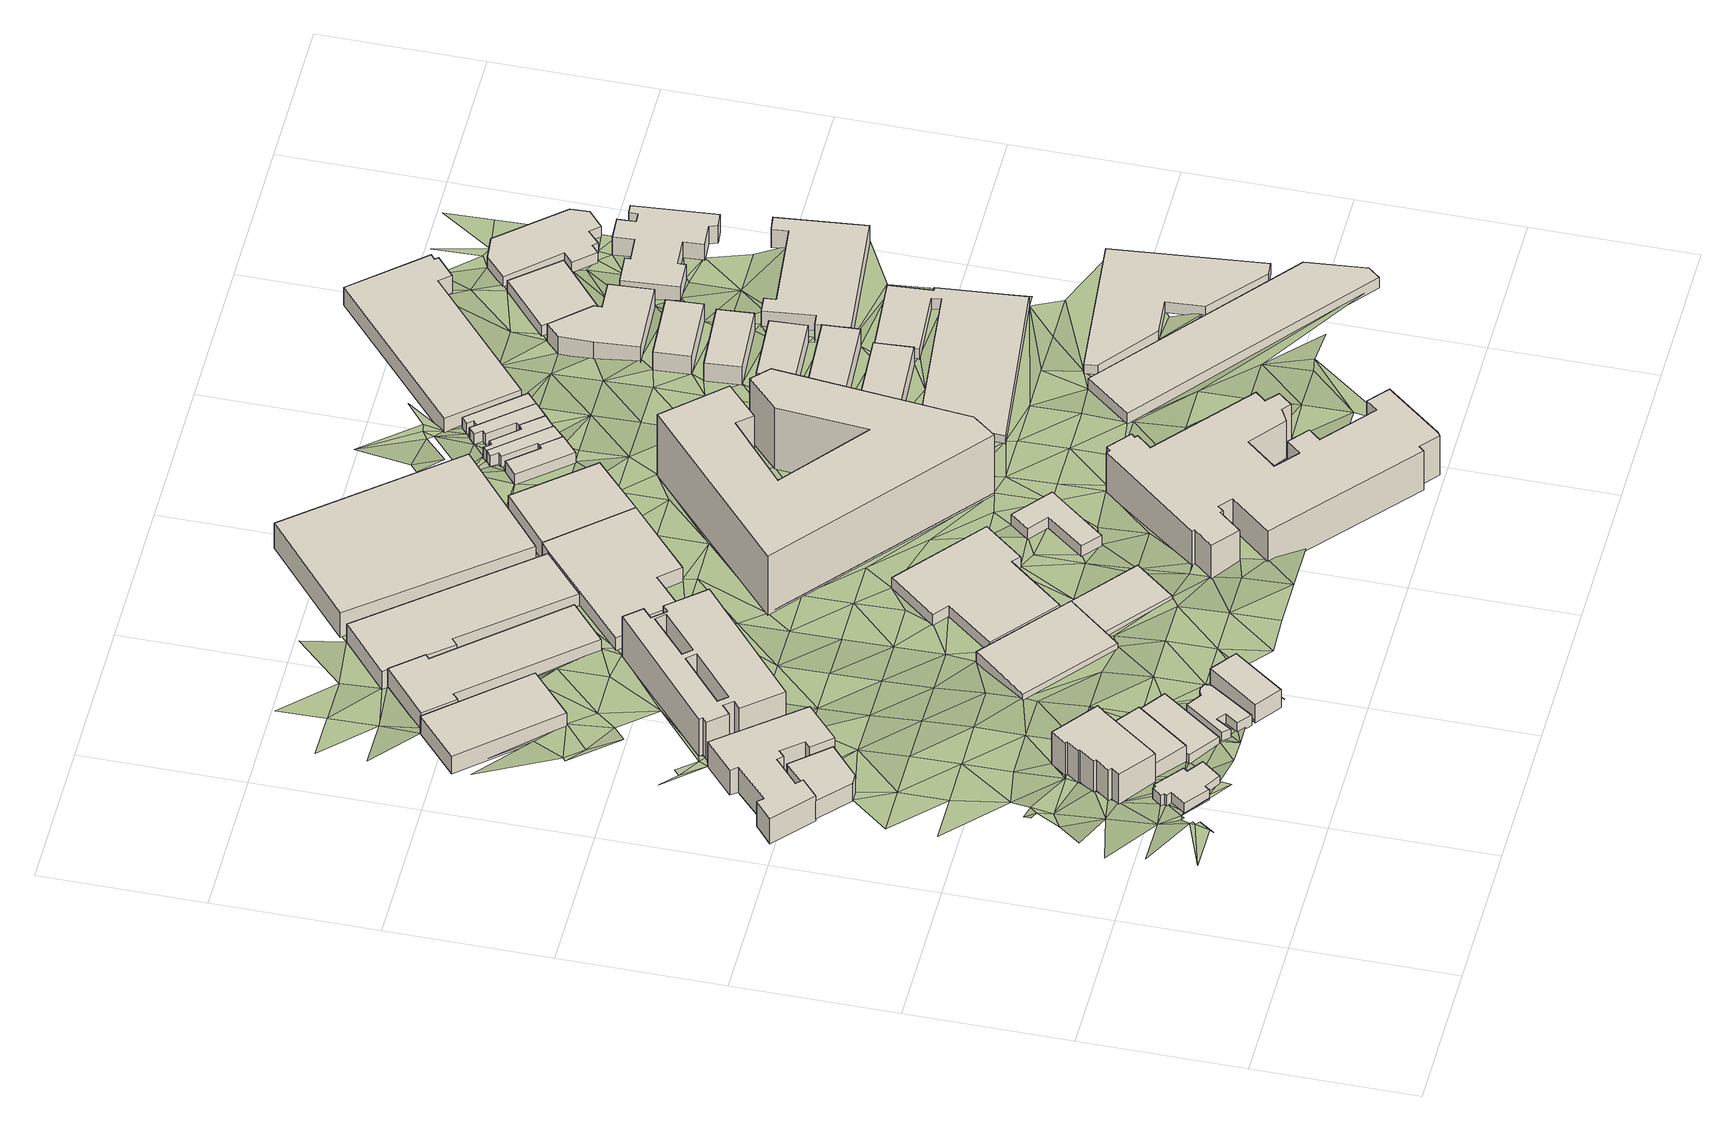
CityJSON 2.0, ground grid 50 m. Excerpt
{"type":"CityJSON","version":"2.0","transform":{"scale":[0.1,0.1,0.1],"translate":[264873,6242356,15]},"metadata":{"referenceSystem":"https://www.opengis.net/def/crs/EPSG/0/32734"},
"CityObjects":{
"building1":{"type":"Building","attributes":{"address":"Hares Avenue Salt River Cape Town","building":"house","building:levels":1,"building_height":4.1,"plus_code":"4FRW3F84+WMF","ground_height":27.9,"roof_height":32},"geometry":[{"type":"Solid","lod":"1","boundaries":[[[[0,1,2,3]],[[1,4,5,2]],[[4,6,7,5]],[[6,8,9,7]],[[8,10,11,9]],[[10,12,13,11]],[[12,14,15,13]],[[14,16,17,15]],[[16,18,19,17]],[[18,20,21,19]],[[20,22,23,21]],[[22,24,25,23]],[[24,26,27,25]],[[26,0,3,27]],[[3,2,5,7,9,11,13,15,17,19,21,23,25,27]],[[26,24,22,20,18,16,14,12,10,8,6,4,1,0]]]]}]},
"building2":{"type":"Building","attributes":{"address":"259 Victoria Road Salt River 7925 Salt River","building":"retail","building:levels":2,"building_height":6.9,"plus_code":"4FRW3F94+8J2","ground_height":24.47,"roof_height":31.37},"geometry":[{"type":"Solid","lod":"1","boundaries":[[[[28,29,30,31]],[[29,32,33,30]],[[32,34,35,33]],[[34,36,37,35]],[[36,38,39,37]],[[38,28,31,39]],[[31,30,33,35,37,39]],[[38,36,34,32,29,28]]]]}]},
"building3":{"type":"Building","attributes":{"building":"commercial","building:levels":4,"building_height":12.5,"plus_code":"4FRW3F94+2M9","ground_height":26.2,"roof_height":38.7},"geometry":[{"type":"Solid","lod":"1","boundaries":[[[[40,41,42,43]],[[41,44,45,42]],[[44,46,47,45]],[[46,48,49,47]],[[48,50,51,49]],[[50,52,53,51]],[[52,54,55,53]],[[54,56,57,55]],[[56,58,59,57]],[[58,60,61,59]],[[60,62,63,61]],[[62,64,65,63]],[[64,66,67,65]],[[66,40,43,67]],[[43,42,45,47,49,51,53,55,57,59,61,63,65,67]],[[66,64,62,60,58,56,54,52,50,48,46,44,41,40]]]]}]},
"building4":{"type":"Building","attributes":{"address":"256 Victoria Road Salt River Cape Town","building":"office","building:levels":3,"building_height":9.7,"plus_code":"4FRW3F94+9J7","ground_height":23.61,"roof_height":33.31},"geometry":[{"type":"Solid","lod":"1","boundaries":[[[[68,69,70,71]],[[69,72,73,70]],[[72,74,75,73]],[[74,76,77,75]],[[76,78,79,77]],[[78,80,81,79]],[[80,82,83,81]],[[82,84,85,83]],[[84,86,87,85]],[[86,88,89,87]],[[88,90,91,89]],[[90,92,93,91]],[[92,94,95,93]],[[94,96,97,95]],[[96,98,99,97]],[[98,68,71,99]],[[71,70,73,75,77,79,81,83,85,87,89,91,93,95,97,99]],[[98,96,94,92,90,88,86,84,82,80,78,76,74,72,69,68]]]]}]},
"building5":{"type":"Building","attributes":{"building":"retail","building:levels":2,"building_height":6.9,"plus_code":"4FRW3F84+XPP","ground_height":26.46,"roof_height":33.36},"geometry":[{"type":"Solid","lod":"1","boundaries":[[[[100,101,102,103]],[[101,104,105,102]],[[104,106,107,105]],[[106,100,103,107]],[[103,102,105,107]],[[106,104,101,100]]]]}]},
"building6":{"type":"Building","attributes":{"address":"Salt River","building":"retail","building:levels":1,"building_height":4.1,"plus_code":"4FRW3F84+XQ4","ground_height":26.46,"roof_height":30.56},"geometry":[{"type":"Solid","lod":"1","boundaries":[[[[106,104,108,109]],[[104,110,111,108]],[[110,112,113,111]],[[112,114,115,113]],[[114,116,117,115]],[[116,106,109,117]],[[109,108,111,113,115,117]],[[116,114,112,110,104,106]]]]}]},
"building7":{"type":"Building","attributes":{"address":"Salt River","building":"house","building:levels":1,"building_height":4.1,"plus_code":"4FRW3F84+WRF","ground_height":26.92,"roof_height":31.02},"geometry":[{"type":"Solid","lod":"1","boundaries":[[[[118,119,120,121]],[[119,122,123,120]],[[122,124,125,123]],[[124,126,127,125]],[[126,128,129,127]],[[128,130,131,129]],[[130,132,133,131]],[[132,134,135,133]],[[134,136,137,135]],[[136,138,139,137]],[[138,140,141,139]],[[140,118,121,141]],[[121,120,123,125,127,129,131,133,135,137,139,141]],[[140,138,136,134,132,130,128,126,124,122,119,118]]]]}]},
"building8":{"type":"Building","attributes":{"address":"Salt River","building":"retail","building:levels":2,"building_height":6.9,"plus_code":"4FRW3F84+WV2","ground_height":26.92,"roof_height":33.82},"geometry":[{"type":"Solid","lod":"1","boundaries":[[[[142,143,144,145]],[[143,146,147,144]],[[146,148,149,147]],[[148,142,145,149]],[[145,144,147,149]],[[148,146,143,142]]]]}]},
"building9":{"type":"Building","attributes":{"address":"55 Salt River Road Salt River 7925 Cape Town","building":"industrial","building:levels":2,"building_height":6.9,"plus_code":"4FRW3F94+JJX","ground_height":19.83,"roof_height":26.73},"geometry":[{"type":"Solid","lod":"1","boundaries":[[[[150,151,152,153]],[[151,154,155,152]],[[154,156,157,155]],[[156,150,153,157]],[[153,152,155,157]],[[156,154,151,150]]]]}]},
"building10":{"type":"Building","attributes":{"address":"Manhattan Centre 60 Hopkins Street Salt River Cape Town","building":"industrial","building:levels":5,"building_height":15.3,"plus_code":"4FRW3F94+CQP","ground_height":21.9,"roof_height":37.2},"geometry":[{"type":"Solid","lod":"1","boundaries":[[[[158,159,160,161]],[[159,162,163,160]],[[162,164,165,163]],[[164,166,167,165]],[[166,168,169,167]],[[168,170,171,169]],[[170,172,173,171]],[[172,174,175,173]],[[174,176,177,175]],[[176,178,179,177]],[[178,180,181,179]],[[180,182,183,181]],[[182,184,185,183]],[[184,158,161,185]],[[186,187,188,189]],[[187,190,191,188]],[[190,192,193,191]],[[192,186,189,193]],[[194,195,196,197]],[[195,198,199,196]],[[198,200,201,199]],[[200,194,197,201]],[[161,160,163,165,167,169,171,173,175,177,179,181,183,185],[189,188,191,193],[197,196,199,201]],[[184,182,180,178,176,174,172,170,168,166,164,162,159,158],[192,190,187,186],[200,198,195,194]]]]}]},
"building11":{"type":"Building","attributes":{"address":"261B Victoria Road Salt River Cape Town","building":"retail","building:levels":1,"building_height":4.1,"plus_code":"4FRW3F94+4V9","ground_height":22.58,"roof_height":26.68},"geometry":[{"type":"Solid","lod":"1","boundaries":[[[[202,203,204,205]],[[203,206,207,204]],[[206,208,209,207]],[[208,210,211,209]],[[210,202,205,211]],[[205,204,207,209,211]],[[210,208,206,203,202]]]]}]},
"building12":{"type":"Building","attributes":{"address":"51 Salt River Road Salt River Cape Town","building":"industrial","building:levels":2,"building_height":6.9,"plus_code":"4FRW3F94+JQM","ground_height":18.81,"roof_height":25.71},"geometry":[{"type":"Solid","lod":"1","boundaries":[[[[212,213,214,215]],[[213,216,217,214]],[[216,218,219,217]],[[218,220,221,219]],[[220,222,223,221]],[[222,224,225,223]],[[224,226,227,225]],[[226,212,215,227]],[[215,214,217,219,221,223,225,227]],[[226,224,222,220,218,216,213,212]]]]}]},
"building13":{"type":"Building","attributes":{"address":"261 Victoria Road Salt River Cape Town","building":"retail","building:levels":1,"building_height":4.1,"plus_code":"4FRW3F94+3X5","ground_height":22.58,"roof_height":26.68},"geometry":[{"type":"Solid","lod":"1","boundaries":[[[[202,210,211,205]],[[210,228,229,211]],[[228,230,231,229]],[[230,202,205,231]],[[205,211,229,231]],[[230,228,210,202]]]]}]},
"building14":{"type":"Building","attributes":{"address":"49 Salt River Road Salt River Cape Town","building":"industrial","building:levels":2,"building_height":6.9,"plus_code":"4FRW3F94+PR4","ground_height":18.37,"roof_height":25.27},"geometry":[{"type":"Solid","lod":"1","boundaries":[[[[232,233,234,235]],[[233,236,237,234]],[[236,238,239,237]],[[238,240,241,239]],[[240,242,243,241]],[[242,244,245,243]],[[244,246,247,245]],[[246,232,235,247]],[[235,234,237,239,241,243,245,247]],[[246,244,242,240,238,236,233,232]]]]}]},
"building15":{"type":"Building","attributes":{"building":"industrial","building:levels":1,"building_height":4.1,"plus_code":"4FRW3F94+5XX","ground_height":22.1,"roof_height":26.2},"geometry":[{"type":"Solid","lod":"1","boundaries":[[[[248,249,250,251]],[[249,252,253,250]],[[252,254,255,253]],[[254,256,257,255]],[[256,258,259,257]],[[258,260,261,259]],[[260,262,263,261]],[[262,248,251,263]],[[251,250,253,255,257,259,261,263]],[[262,260,258,256,254,252,249,248]]]]}]},
"building16":{"type":"Building","attributes":{"address":"48 Hopkins Street Salt River Cape Town","building":"industrial","building:levels":2,"building_height":6.9,"plus_code":"4FRW3F94+HWH","ground_height":19.62,"roof_height":26.52},"geometry":[{"type":"Solid","lod":"1","boundaries":[[[[264,265,266,267]],[[265,268,269,266]],[[268,270,271,269]],[[270,272,273,271]],[[272,274,275,273]],[[274,276,277,275]],[[276,278,279,277]],[[278,280,281,279]],[[280,282,283,281]],[[282,264,267,283]],[[267,266,269,271,273,275,277,279,281,283]],[[282,280,278,276,274,272,270,268,265,264]]]]}]},
"building17":{"type":"Building","attributes":{"building":"yes","building:levels":1,"building_height":4.1,"plus_code":"4FRW3F95+44F","ground_height":21.79,"roof_height":25.89},"geometry":[{"type":"Solid","lod":"1","boundaries":[[[[284,285,286,287]],[[285,288,289,286]],[[288,290,291,289]],[[290,292,293,291]],[[292,294,295,293]],[[294,284,287,295]],[[287,286,289,291,293,295]],[[294,292,290,288,285,284]]]]}]},
"building18":{"type":"Building","attributes":{"address":"Cape Town Society for the Blind 45 Salt River Road Salt River 7925 Cape Town","building":"yes","building:levels":3,"amenity":"social_facility","social_facility":"workshop","building_height":9.7,"plus_code":"4FRW3F94+QWP","ground_height":17.37,"roof_height":27.07},"geometry":[{"type":"Solid","lod":"1","boundaries":[[[[296,297,298,299]],[[297,300,301,298]],[[300,302,303,301]],[[302,296,299,303]],[[299,298,301,303]],[[302,300,297,296]]]]}]},
"building19":{"type":"Building","attributes":{"address":"The Herringbone Salt River Cape Town","building":"apartments","building:levels":8,"building:flats":"398","building_height":23.7,"plus_code":"4FRW3F95+92G","ground_height":20.54,"roof_height":44.24},"geometry":[{"type":"Solid","lod":"1","boundaries":[[[[304,305,306,307]],[[305,308,309,306]],[[308,310,311,309]],[[310,312,313,311]],[[312,314,315,313]],[[314,316,317,315]],[[316,318,319,317]],[[318,320,321,319]],[[320,322,323,321]],[[322,324,325,323]],[[324,326,327,325]],[[326,304,307,327]],[[307,306,309,311,313,315,317,319,321,323,325,327]],[[326,324,322,320,318,316,314,312,310,308,305,304]]]]}]},
"building20":{"type":"Building","attributes":{"address":"Rex Trueform Office Park 263 Victoria Road Salt River 7925 Cape Town","building":"commercial","building:levels":5,"building_height":15.3,"plus_code":"4FRW3F85+W5V","ground_height":21.79,"roof_height":37.09},"geometry":[{"type":"Solid","lod":"1","boundaries":[[[[328,329,330,331]],[[329,332,333,330]],[[332,334,335,333]],[[334,336,337,335]],[[336,338,339,337]],[[338,340,341,339]],[[340,342,343,341]],[[342,344,345,343]],[[344,346,347,345]],[[346,348,349,347]],[[348,350,351,349]],[[350,352,353,351]],[[352,354,355,353]],[[354,356,357,355]],[[356,358,359,357]],[[358,360,361,359]],[[360,362,363,361]],[[362,364,365,363]],[[364,366,367,365]],[[366,368,369,367]],[[368,370,371,369]],[[370,372,373,371]],[[372,374,375,373]],[[374,376,377,375]],[[376,378,379,377]],[[378,380,381,379]],[[380,382,383,381]],[[382,384,385,383]],[[384,386,387,385]],[[386,388,389,387]],[[388,390,391,389]],[[390,392,393,391]],[[392,394,395,393]],[[394,396,397,395]],[[396,328,331,397]],[[331,330,333,335,337,339,341,343,345,347,349,351,353,355,357,359,361,363,365,367,369,371,373,375,377,379,381,383,385,387,389,391,393,395,397]],[[396,394,392,390,388,386,384,382,380,378,376,374,372,370,368,366,364,362,360,358,356,354,352,350,348,346,344,342,340,338,336,334,332,329,328]]]]}]},
"building21":{"type":"Building","attributes":{"address":"46 Hopkins Street Salt River Cape Town","building":"industrial","building:levels":2,"building_height":6.9,"plus_code":"4FRW3F95+J2G","ground_height":19.62,"roof_height":26.52},"geometry":[{"type":"Solid","lod":"1","boundaries":[[[[265,264,267,266]],[[264,398,399,267]],[[398,400,401,399]],[[400,265,266,401]],[[266,267,399,401]],[[400,398,264,265]]]]}]},
"building22":{"type":"Building","attributes":{"address":"44 Hopkins Street Salt River Cape Town","building":"house","building:levels":1,"building_height":4.1,"plus_code":"4FRW3F95+M47","ground_height":19.74,"roof_height":23.84},"geometry":[{"type":"Solid","lod":"1","boundaries":[[[[402,403,404,405]],[[403,406,407,404]],[[406,408,409,407]],[[408,410,411,409]],[[410,412,413,411]],[[412,402,405,413]],[[405,404,407,409,411,413]],[[412,410,408,406,403,402]]]]}]},
"building23":{"type":"Building","attributes":{"address":"42 Hopkins Street Salt River Cape Town","building":"house","building:levels":1,"building_height":4.1,"plus_code":"4FRW3F95+M4W","ground_height":19.35,"roof_height":23.45},"geometry":[{"type":"Solid","lod":"1","boundaries":[[[[414,415,416,417]],[[415,418,419,416]],[[418,420,421,419]],[[420,422,423,421]],[[422,424,425,423]],[[424,426,427,425]],[[426,428,429,427]],[[428,414,417,429]],[[417,416,419,421,423,425,427,429]],[[428,426,424,422,420,418,415,414]]]]}]},
"building24":{"type":"Building","attributes":{"address":"40 Hopkins Street Salt River Cape Town","building":"house","building:levels":1,"building_height":4.1,"plus_code":"4FRW3F95+P45","ground_height":18.9,"roof_height":23},"geometry":[{"type":"Solid","lod":"1","boundaries":[[[[430,431,432,433]],[[431,434,435,432]],[[434,436,437,435]],[[436,438,439,437]],[[438,440,441,439]],[[440,442,443,441]],[[442,444,445,443]],[[444,430,433,445]],[[433,432,435,437,439,441,443,445]],[[444,442,440,438,436,434,431,430]]]]}]},
"building25":{"type":"Building","attributes":{"address":"38 Hopkins Street Salt River Cape Town","building":"house","building:levels":1,"building_height":4.1,"plus_code":"4FRW3F95+P5F","ground_height":18.9,"roof_height":23},"geometry":[{"type":"Solid","lod":"1","boundaries":[[[[434,446,447,435]],[[446,448,449,447]],[[448,450,451,449]],[[450,452,453,451]],[[452,454,455,453]],[[454,456,457,455]],[[456,458,459,457]],[[458,436,437,459]],[[436,434,435,437]],[[435,447,449,451,453,455,457,459,437]],[[436,458,456,454,452,450,448,446,434]]]]}]},
"building26":{"type":"Building","attributes":{"address":"36 Hopkins Street Salt River Cape Town","building":"house","building:levels":1,"building_height":4.1,"plus_code":"4FRW3F95+P5H","ground_height":18.9,"roof_height":23},"geometry":[{"type":"Solid","lod":"1","boundaries":[[[[446,460,461,447]],[[460,462,463,461]],[[462,464,465,463]],[[464,466,467,465]],[[466,448,449,467]],[[448,446,447,449]],[[447,461,463,465,467,449]],[[448,466,464,462,460,446]]]]}]},
"building27":{"type":"Building","attributes":{"building":"retail","building:levels":2,"building_height":6.9,"plus_code":"4FRW3F95+984","ground_height":20.22,"roof_height":27.12},"geometry":[{"type":"Solid","lod":"1","boundaries":[[[[468,469,470,471]],[[469,472,473,470]],[[472,474,475,473]],[[474,468,471,475]],[[471,470,473,475]],[[474,472,469,468]]]]}]},
"building28":{"type":"Building","attributes":{"address":"33 Yew Street Salt River Cape Town","building":"industrial","building:levels":2,"building_height":6.9,"plus_code":"4FRW3F95+C85","ground_height":20.01,"roof_height":26.91},"geometry":[{"type":"Solid","lod":"1","boundaries":[[[[476,477,478,479]],[[477,480,481,478]],[[480,482,483,481]],[[482,476,479,483]],[[479,478,481,483]],[[482,480,477,476]]]]}]},
"building29":{"type":"Building","attributes":{"address":"Salt Orchard 45 Yew Street Salt River Cape Town","building":"retail","building:levels":1,"building_height":4.1,"plus_code":"4FRW3F95+79G","ground_height":19.65,"roof_height":23.75},"geometry":[{"type":"Solid","lod":"1","boundaries":[[[[484,485,486,487]],[[485,488,489,486]],[[488,490,491,489]],[[490,492,493,491]],[[492,494,495,493]],[[494,496,497,495]],[[496,498,499,497]],[[498,500,501,499]],[[500,502,503,501]],[[502,484,487,503]],[[487,486,489,491,493,495,497,499,501,503]],[[502,500,498,496,494,492,490,488,485,484]]]]}]},
"building30":{"type":"Building","attributes":{"building":"industrial","building:levels":1,"building_height":4.1,"plus_code":"4FRW3F95+2FP","ground_height":20.89,"roof_height":24.99},"geometry":[{"type":"Solid","lod":"1","boundaries":[[[[504,505,506,507]],[[505,508,509,506]],[[508,510,511,509]],[[510,512,513,511]],[[512,504,507,513]],[[507,506,509,511,513]],[[512,510,508,505,504]]]]}]},
"building31":{"type":"Building","attributes":{"address":"25 Yew Street Salt River Cape Town","building":"industrial","building:levels":2,"building_height":6.9,"plus_code":"4FRW3F95+F89","ground_height":19.93,"roof_height":26.83},"geometry":[{"type":"Solid","lod":"1","boundaries":[[[[514,515,516,517]],[[515,518,519,516]],[[518,520,521,519]],[[520,514,517,521]],[[517,516,519,521]],[[520,518,515,514]]]]}]},
"building32":{"type":"Building","attributes":{"address":"21 Yew Street Salt River Cape Town","building":"industrial","building:levels":2,"building_height":6.9,"plus_code":"4FRW3F95+G96","ground_height":19.64,"roof_height":26.54},"geometry":[{"type":"Solid","lod":"1","boundaries":[[[[522,523,524,525]],[[523,526,527,524]],[[526,528,529,527]],[[528,522,525,529]],[[525,524,527,529]],[[528,526,523,522]]]]}]},
"building33":{"type":"Building","attributes":{"address":"9 Yew Street Salt River Cape Town","building":"industrial","building:levels":2,"building_height":6.9,"plus_code":"4FRW3F95+H9C","ground_height":19.64,"roof_height":26.54},"geometry":[{"type":"Solid","lod":"1","boundaries":[[[[530,531,532,533]],[[531,534,535,532]],[[534,536,537,535]],[[536,530,533,537]],[[533,532,535,537]],[[536,534,531,530]]]]}]},
"building34":{"type":"Building","attributes":{"address":"Salt Orchard","building":"retail","building:levels":1,"building_height":4.1,"plus_code":"4FRW3F95+3HF","ground_height":19.54,"roof_height":23.64},"geometry":[{"type":"Solid","lod":"1","boundaries":[[[[538,539,540,541]],[[539,542,543,540]],[[542,544,545,543]],[[544,546,547,545]],[[546,548,549,547]],[[548,550,551,549]],[[550,552,553,551]],[[552,538,541,553]],[[541,540,543,545,547,549,551,553]],[[552,550,548,546,544,542,539,538]]]]}]},
"building35":{"type":"Building","attributes":{"address":"Central Park 30 Hopkins Street Salt River Cape Town","building":"industrial","building:levels":2,"building_height":6.9,"plus_code":"4FRW3F95+Q7V","ground_height":15.86,"roof_height":22.76},"geometry":[{"type":"Solid","lod":"1","boundaries":[[[[554,555,556,557]],[[555,558,559,556]],[[558,560,561,559]],[[560,562,563,561]],[[562,564,565,563]],[[564,566,567,565]],[[566,568,569,567]],[[568,554,557,569]],[[557,556,559,561,563,565,567,569]],[[568,566,564,562,560,558,555,554]]]]}]},
"building36":{"type":"Building","attributes":{"address":"7 Yew Street Salt River Cape Town","building":"commercial","building:levels":2,"building_height":6.9,"plus_code":"4FRW3F95+M93","ground_height":17.57,"roof_height":24.47},"geometry":[{"type":"Solid","lod":"1","boundaries":[[[[570,571,572,573]],[[571,574,575,572]],[[574,576,577,575]],[[576,578,579,577]],[[578,580,581,579]],[[580,582,583,581]],[[582,584,585,583]],[[584,570,573,585]],[[573,572,575,577,579,581,583,585]],[[584,582,580,578,576,574,571,570]]]]}]},
"building37":{"type":"Building","attributes":{"address":"5 Hopkins Street Salt River Cape Town","building":"industrial","building:levels":1,"building_height":4.1,"plus_code":"4FRW3F95+PC6","ground_height":17.03,"roof_height":21.13},"geometry":[{"type":"Solid","lod":"1","boundaries":[[[[586,587,588,589]],[[587,590,591,588]],[[590,592,593,591]],[[592,586,589,593]],[[589,588,591,593]],[[592,590,587,586]]]]}]},
"building38":{"type":"Building","attributes":{"address":"Zip Zap Academy 6 Shannon Street Salt River Cape Town","building":"office","building:levels":2,"building_height":6.9,"plus_code":"4FRW3F95+FF9","ground_height":18.12,"roof_height":25.02},"geometry":[{"type":"Solid","lod":"1","boundaries":[[[[594,595,596,597]],[[595,598,599,596]],[[598,600,601,599]],[[600,602,603,601]],[[602,604,605,603]],[[604,606,607,605]],[[606,608,609,607]],[[608,610,611,609]],[[610,612,613,611]],[[612,594,597,613]],[[597,596,599,601,603,605,607,609,611,613]],[[612,610,608,606,604,602,600,598,595,594]]]]}]},
"building39":{"type":"Building","attributes":{"address":"4 Shannon Street Salt River Cape Town","building":"yes","building:levels":2,"building_height":6.9,"plus_code":"4FRW3F95+JG6","ground_height":17.03,"roof_height":23.93},"geometry":[{"type":"Solid","lod":"1","boundaries":[[[[614,615,616,617]],[[615,618,619,616]],[[618,620,621,619]],[[620,622,623,621]],[[622,624,625,623]],[[624,626,627,625]],[[626,628,629,627]],[[628,630,631,629]],[[630,632,633,631]],[[632,634,635,633]],[[634,636,637,635]],[[636,638,639,637]],[[638,640,641,639]],[[640,642,643,641]],[[642,644,645,643]],[[644,646,647,645]],[[646,648,649,647]],[[648,614,617,649]],[[617,616,619,621,623,625,627,629,631,633,635,637,639,641,643,645,647,649]],[[648,646,644,642,640,638,636,634,632,630,628,626,624,622,620,618,615,614]]]]}]},
"building40":{"type":"Building","attributes":{"address":"3 Hopkins Street Salt River Cape Town","building":"industrial","building:levels":1,"building_height":4.1,"plus_code":"4FRW3F95+PFX","ground_height":16.06,"roof_height":20.16},"geometry":[{"type":"Solid","lod":"1","boundaries":[[[[650,651,652,653]],[[651,654,655,652]],[[654,656,657,655]],[[656,658,659,657]],[[658,660,661,659]],[[660,662,663,661]],[[662,664,665,663]],[[664,666,667,665]],[[666,668,669,667]],[[668,670,671,669]],[[670,672,673,671]],[[672,650,653,673]],[[653,652,655,657,659,661,663,665,667,669,671,673]],[[672,670,668,666,664,662,660,658,656,654,651,650]]]]}]},
"terrain1":{"type":"TINRelief","geometry":[{"type":"CompositeSurface","lod":"1","boundaries":[[[674,675,676]],[[674,677,675]],[[678,677,679]],[[676,680,681]],[[682,683,679]],[[681,674,676]],[[674,684,677]],[[685,679,677]],[[686,682,687]],[[688,679,685]],[[688,685,689]],[[690,679,688]],[[691,682,679]],[[688,692,690]],[[687,682,693]],[[694,679,690]],[[692,688,695]],[[694,691,679]],[[693,696,687]],[[692,697,690]],[[698,696,699]],[[694,690,700]],[[688,701,695]],[[702,682,691]],[[693,703,696]],[[682,704,693]],[[703,699,696]],[[705,691,694]],[[702,704,682]],[[706,691,705]],[[707,708,709]],[[695,710,711]],[[691,712,702]],[[706,705,713]],[[695,701,710]],[[714,691,706]],[[715,703,693]],[[708,716,717]],[[718,704,702]],[[719,693,704]],[[717,716,720]],[[715,707,703]],[[721,714,706]],[[693,719,715]],[[722,714,721]],[[721,723,22]],[[704,724,719]],[[725,22,710]],[[716,726,720]],[[707,727,708]],[[722,721,728]],[[707,715,729]],[[22,730,721]],[[731,732,733]],[[715,719,734]],[[727,716,708]],[[721,730,728]],[[735,715,734]],[[729,727,707]],[[733,736,731]],[[737,715,735]],[[725,738,22]],[[715,737,729]],[[738,730,22]],[[716,739,726]],[[733,740,736]],[[725,741,738]],[[742,740,733]],[[743,716,727]],[[744,740,742]],[[742,733,36]],[[742,745,744]],[[739,716,743]],[[726,739,36]],[[746,738,741]],[[36,747,742]],[[729,737,748]],[[745,742,747]],[[749,746,741]],[[727,729,748]],[[88,750,751]],[[749,741,752]],[[747,36,753]],[[754,737,44]],[[752,741,755]],[[748,737,754]],[[756,738,746]],[[757,758,750]],[[757,750,88]],[[739,753,36]],[[749,752,759]],[[743,727,760]],[[752,755,761]],[[762,757,88]],[[752,763,759]],[[727,748,760]],[[44,764,116]],[[765,762,88]],[[766,757,762]],[[767,756,746]],[[764,106,116]],[[762,768,766]],[[753,739,769]],[[743,770,739]],[[756,114,738]],[[44,771,754]],[[769,765,88]],[[743,760,770]],[[132,761,772]],[[116,771,44]],[[748,754,773]],[[774,775,776]],[[777,778,765]],[[779,775,780]],[[777,765,769]],[[767,114,756]],[[774,776,781]],[[777,782,778]],[[116,114,783]],[[784,757,766]],[[771,116,783]],[[785,769,739]],[[785,739,770]],[[760,748,786]],[[773,754,771]],[[767,787,138]],[[767,138,114]],[[769,788,777]],[[789,775,774]],[[772,143,132]],[[780,789,790]],[[781,791,774]],[[114,138,136]],[[775,789,780]],[[786,748,773]],[[770,760,792]],[[783,114,793]],[[769,794,788]],[[136,795,114]],[[771,783,793]],[[774,791,789]],[[794,769,785]],[[136,134,795]],[[132,143,134]],[[760,786,792]],[[796,797,798]],[[795,134,143]],[[770,799,785]],[[795,793,114]],[[773,771,800]],[[788,794,801]],[[802,803,156]],[[792,799,770]],[[791,804,789]],[[142,805,806]],[[143,142,795]],[[791,784,804]],[[786,773,800]],[[793,800,771]],[[785,807,794]],[[802,156,808]],[[796,798,809]],[[810,802,811]],[[785,799,807]],[[156,812,808]],[[813,784,766]],[[795,142,814]],[[786,815,792]],[[804,816,789]],[[793,795,817]],[[818,812,156]],[[142,806,814]],[[819,804,784]],[[801,794,820]],[[800,821,786]],[[792,815,799]],[[807,822,794]],[[821,800,793]],[[156,816,818]],[[823,814,806]],[[817,795,814]],[[812,818,824]],[[212,802,808]],[[820,794,822]],[[788,801,158]],[[807,799,825]],[[802,826,811]],[[793,817,821]],[[827,816,804]],[[827,804,819]],[[825,799,815]],[[824,818,827]],[[813,819,784]],[[828,829,830]],[[802,212,826]],[[831,811,832]],[[833,822,807]],[[827,818,816]],[[834,814,823]],[[825,833,807]],[[832,811,826]],[[835,821,817]],[[825,815,836]],[[158,801,820]],[[837,821,835]],[[838,824,827]],[[839,834,823]],[[820,822,840]],[[817,814,841]],[[830,842,828]],[[833,840,822]],[[838,827,819]],[[841,835,817]],[[841,814,834]],[[836,815,202]],[[819,813,838]],[[825,836,843]],[[825,844,833]],[[837,835,845]],[[840,846,820]],[[847,848,849]],[[850,851,852]],[[851,850,853]],[[813,853,854]],[[813,854,838]],[[849,855,847]],[[244,832,826]],[[847,855,848]],[[856,834,839]],[[841,845,835]],[[825,843,844]],[[857,820,846]],[[858,836,202]],[[859,854,853]],[[158,820,857]],[[850,859,853]],[[860,833,844]],[[840,833,861]],[[862,855,849]],[[862,838,854]],[[855,863,864]],[[865,841,834]],[[859,850,866]],[[846,840,861]],[[861,833,860]],[[856,867,834]],[[158,866,850]],[[244,868,832]],[[202,869,858]],[[870,859,866]],[[871,857,846]],[[865,845,841]],[[867,865,834]],[[862,863,855]],[[857,872,158]],[[866,158,872]],[[844,248,860]],[[846,873,871]],[[864,863,874]],[[874,862,854]],[[861,873,846]],[[875,869,202]],[[865,876,845]],[[869,877,858]],[[867,856,878]],[[845,876,875]],[[861,860,248]],[[863,862,874]],[[879,857,871]],[[879,872,857]],[[880,866,872]],[[865,867,881]],[[856,882,878]],[[881,867,878]],[[876,865,883]],[[884,244,885]],[[875,886,869]],[[887,875,876]],[[888,887,876]],[[876,883,888]],[[877,869,889]],[[890,873,861]],[[861,248,890]],[[889,869,886]],[[872,891,880]],[[886,875,887]],[[872,879,891]],[[878,892,881]],[[268,885,244]],[[893,887,888]],[[881,894,895]],[[887,896,886]],[[871,897,879]],[[898,889,886]],[[899,884,885]],[[881,892,894]],[[886,900,898]],[[248,901,890]],[[902,871,873]],[[886,896,900]],[[887,893,896]],[[898,903,889]],[[894,892,904]],[[897,891,879]],[[901,248,262]],[[900,905,898]],[[903,262,889]],[[873,890,902]],[[899,885,268]],[[903,898,905]],[[893,906,896]],[[907,893,888]],[[908,891,897]],[[265,899,268]],[[903,284,262]],[[902,890,901]],[[909,897,871]],[[906,910,896]],[[891,908,911]],[[912,901,262]],[[284,912,262]],[[893,907,906]],[[899,265,913]],[[912,284,910]],[[902,901,912]],[[907,910,906]],[[908,897,914]],[[915,916,917]],[[918,919,920]],[[912,910,902]],[[913,265,921]],[[914,911,908]],[[922,915,917]],[[920,923,918]],[[917,916,924]],[[925,919,918]],[[926,910,907]],[[927,928,907]],[[928,926,907]],[[929,902,910]],[[914,897,909]],[[913,930,899]],[[926,929,910]],[[917,924,931]],[[922,917,931]],[[932,911,914]],[[920,919,933]],[[924,934,931]],[[935,936,360]],[[937,938,934]],[[362,360,364]],[[902,929,939]],[[940,920,933]],[[920,940,923]],[[941,911,932]],[[364,942,928]],[[913,921,943]],[[944,926,928]],[[360,942,364]],[[945,919,925]],[[360,936,942]],[[926,944,929]],[[946,931,934]],[[936,935,947]],[[909,932,914]],[[934,938,948]],[[943,921,949]],[[933,919,945]],[[944,928,942]],[[921,941,949]],[[934,948,946]],[[946,950,931]],[[929,951,939]],[[930,913,943]],[[940,933,945]],[[947,935,952]],[[951,953,939]],[[930,954,955]],[[950,946,948]],[[929,944,956]],[[932,909,957]],[[941,932,957]],[[936,958,942]],[[959,948,938]],[[951,929,956]],[[936,947,960]],[[961,943,949]],[[941,961,949]],[[312,939,953]],[[962,954,930]],[[962,963,954]],[[943,964,930]],[[945,314,940]],[[944,942,965]],[[966,967,952]],[[936,960,958]],[[957,961,941]],[[953,951,968]],[[962,930,963]],[[948,969,967]],[[420,930,964]],[[964,970,420]],[[940,314,326]],[[965,942,958]],[[948,959,969]],[[970,964,406]],[[930,420,418]],[[971,963,930]],[[970,972,420]],[[973,956,944]],[[909,974,957]],[[953,968,975]],[[947,952,976]],[[961,957,977]],[[971,930,418]],[[967,976,952]],[[326,974,909]],[[403,970,406]],[[976,960,947]],[[944,965,973]],[[953,975,978]],[[979,980,981]],[[403,982,970]],[[953,978,312]],[[956,983,951]],[[984,961,977]],[[969,976,967]],[[971,452,963]],[[985,326,314]],[[971,442,440]],[[974,326,985]],[[986,958,960]],[[314,312,985]],[[956,973,983]],[[981,987,979]],[[971,440,452]],[[977,957,988]],[[986,965,958]],[[989,990,959]],[[452,991,963]],[[957,974,992]],[[960,976,986]],[[968,993,975]],[[452,440,456]],[[959,994,969]],[[979,987,995]],[[977,988,984]],[[978,975,993]],[[456,440,996]],[[452,456,454]],[[440,997,996]],[[965,504,973]],[[957,992,988]],[[985,312,998]],[[978,993,999]],[[988,1000,984]],[[312,978,1001]],[[997,1002,996]],[[450,991,452]],[[968,1003,993]],[[974,985,1004]],[[969,1005,976]],[[973,504,983]],[[448,466,450]],[[464,991,450]],[[978,999,1006]],[[450,466,464]],[[987,1007,995]],[[978,1006,1001]],[[998,312,1001]],[[987,991,1007]],[[988,1008,1000]],[[464,1009,991]],[[959,990,994]],[[462,1009,464]],[[1010,995,1007]],[[991,1009,1007]],[[986,976,1005]],[[998,1004,985]],[[1005,969,994]],[[1011,1001,1006]],[[1012,992,974]],[[1009,1010,1007]],[[1008,988,1013]],[[1014,1001,1011]],[[1001,1014,998]],[[1015,983,504]],[[1016,1008,1013]],[[1009,462,1017]],[[974,1004,1012]],[[993,1003,1018]],[[1019,1010,1009]],[[999,469,1006]],[[992,1020,988]],[[983,1021,951]],[[504,1022,1023]],[[998,1014,520]],[[1016,1013,1024]],[[1024,1017,462]],[[994,990,1005]],[[1023,1015,504]],[[1025,1004,998]],[[965,986,1026]],[[1025,998,520]],[[1023,1022,1027]],[[1022,504,1028]],[[992,1012,1020]],[[1029,1013,988]],[[1028,1027,1022]],[[1004,1025,1030]],[[1005,990,1031]],[[968,1032,1003]],[[1024,1013,1029]],[[482,1014,1011]],[[1012,1004,1033]],[[988,1020,1029]],[[1033,1004,1030]],[[1003,1034,1018]],[[1024,1029,1017]],[[1035,1006,469]],[[1026,986,1005]],[[1015,1021,983]],[[1036,1015,1023]],[[1028,1037,1027]],[[1020,1012,1038]],[[1033,1038,1012]],[[520,518,1025]],[[1018,1039,469]],[[1017,1029,1040]],[[1034,1039,1018]],[[1041,1020,1038]],[[1014,482,1042]],[[1003,1032,1034]],[[1029,1020,1043]],[[1028,504,1044]],[[1035,469,1039]],[[1041,1043,1020]],[[528,1033,1030]],[[1045,1037,1028]],[[1036,1021,1015]],[[1036,1023,1046]],[[1025,518,526]],[[1047,1040,1029]],[[1043,1047,1029]],[[1048,482,1035]],[[1049,1048,1035]],[[1037,1045,1050]],[[1042,482,1051]],[[1041,1038,534]],[[482,1048,1051]],[[1051,1048,1049]],[[1037,1050,1052]],[[1042,1051,1053]],[[1053,518,1042]],[[1047,1054,1040]],[[531,1033,528]],[[494,1035,1039]],[[1055,1017,1040]],[[1056,1053,1051]],[[1057,1034,1032]],[[1049,1035,494]],[[1053,1058,518]],[[526,518,1058]],[[1054,1059,1040]],[[1053,1056,1058]],[[1036,1046,1021]],[[1046,1023,552]],[[526,1058,1060]],[[526,1060,528]],[[531,528,1060]],[[534,1061,1041]],[[1054,1062,1059]],[[1063,1060,1058]],[[584,1062,1054]],[[534,531,1064]],[[1059,1055,1040]],[[1065,1049,494]],[[1021,1066,1067]],[[1068,1062,584]],[[1060,1069,531]],[[1070,1064,531]],[[584,1071,1068]],[[534,1064,1061]],[[1060,1063,1069]],[[1072,1067,494]],[[1063,1073,1069]],[[1059,1062,1074]],[[1066,1065,1067]],[[1068,1071,1075]],[[1064,1070,1061]],[[531,1069,1070]],[[1067,1065,494]],[[1065,1076,1049]],[[1070,1077,1061]],[[1075,1061,1077]],[[1055,1059,1078]],[[1078,1059,1074]],[[1069,1079,1070]],[[1075,1080,1068]],[[1081,1069,1073]],[[1070,1079,1082]],[[1075,1077,1083]],[[1084,1079,1069]],[[1085,1055,1078]],[[1080,592,1068]],[[1086,1078,1074]],[[1087,1083,1077]],[[1082,1079,1084]],[[1080,1075,1083]],[[1086,1074,592]],[[1088,1082,1089]],[[1069,1090,1084]],[[1085,1078,1091]],[[1069,1081,1090]],[[1078,1086,672]],[[1084,1089,1082]],[[1087,1092,1093]],[[592,1094,1086]],[[1078,672,1091]],[[1087,1095,1083]],[[1080,1083,1095]],[[592,1080,1094]],[[1095,1087,642]],[[642,1087,1093]],[[1096,1091,672]],[[1097,1095,642]],[[1095,1097,1098]],[[1096,672,670]],[[1097,642,640]],[[670,1099,1096]],[[1097,1100,1101]],[[1097,640,1100]],[[670,1102,1103]],[[1103,1104,670]],[[1105,670,1104]]]}]}
},
"vertices":[
[399,481,129],[393,474,129],[393,474,170],[399,481,170],[384,480,129],[384,480,170],[361,451,129],[361,451,170],[369,444,129],[369,444,170],[363,435,129],[363,435,170],[379,425,129],[379,425,170],[343,379,129],[343,379,170],[414,324,129],[414,324,170],[424,338,129],[424,338,170],[474,307,129],[474,307,170],[521,367,129],[521,367,170],[473,401,129],[473,401,170],[483,414,129],[483,414,170],
[184,1442,95],[127,1392,95],[127,1392,164],[184,1442,164],[220,1307,95],[220,1307,164],[253,1307,95],[253,1307,164],[353,1394,95],[353,1394,164],[256,1505,95],[256,1505,164],
[461,497,112],[584,661,112],[584,661,237],[461,497,237],[608,690,112],[608,690,237],[475,792,112],[475,792,237],[438,745,112],[438,745,237],[445,740,112],[445,740,237],[417,703,112],[417,703,237],[422,699,112],[422,699,237],[384,650,112],[384,650,237],[392,645,112],[392,645,237],[359,602,112],[359,602,237],[368,595,112],[368,595,237],[348,570,112],[348,570,237],[452,489,112],[452,489,237],
[127,1392,86],[184,1442,86],[184,1442,183],[127,1392,183],[165,1460,86],[165,1460,183],[247,1532,86],[247,1532,183],[263,1516,86],[263,1516,183],[282,1533,86],[282,1533,183],[335,1471,86],[335,1471,183],[315,1455,86],[315,1455,183],[370,1393,86],[370,1393,183],[478,1490,86],[478,1490,183],[274,1738,86],[274,1738,183],[175,1652,86],[175,1652,183],[191,1630,86],[191,1630,183],[86,1531,86],[86,1531,183],[70,1549,86],[70,1549,183],[8,1497,86],[8,1497,183],
[584,661,115],[461,497,115],[461,497,184],[584,661,184],[559,424,115],[559,424,184],[682,588,115],[682,588,184],
[559,424,156],[682,588,156],[552,413,115],[552,413,156],[642,348,115],[642,348,156],[780,536,115],[780,536,156],[690,601,115],[690,601,156],
[747,465,119],[657,344,119],[657,344,160],[747,465,160],[677,323,119],[677,323,160],[707,370,119],[707,370,160],[733,350,119],[733,350,160],[705,310,119],[705,310,160],[745,278,119],[745,278,160],[838,415,119],[838,415,160],[837,434,119],[837,434,160],[820,443,119],[820,443,160],[801,441,119],[801,441,160],[793,434,119],[793,434,160],
[951,370,119],[874,427,119],[874,427,188],[951,370,188],[759,270,119],[759,270,188],[836,214,119],[836,214,188],
[122,2440,48],[365,2165,48],[365,2165,117],[122,2440,117],[505,2288,48],[505,2288,117],[262,2563,48],[262,2563,117],
[839,1863,69],[744,1974,69],[744,1974,222],[839,1863,222],[724,1957,69],[724,1957,222],[689,1998,69],[689,1998,222],[720,2025,69],[720,2025,222],[675,2077,69],[675,2077,222],[317,1774,69],[317,1774,222],[326,1764,69],[326,1764,222],[310,1750,69],[310,1750,222],[357,1695,69],[357,1695,222],[387,1720,69],[387,1720,222],[410,1693,69],[410,1693,222],[386,1672,69],[386,1672,222],[481,1560,69],[481,1560,222],[550,1866,69],[574,1838,69],[574,1838,222],[550,1866,222],[425,1712,69],[425,1712,222],[401,1740,69],[401,1740,222],[686,1985,69],[711,1957,69],[711,1957,222],[686,1985,222],[589,1852,69],[589,1852,222],[565,1879,69],[565,1879,222],
[1127,886,76],[866,1100,76],[866,1100,117],[1127,886,117],[727,933,76],[727,933,117],[987,719,76],[987,719,117],[1025,764,76],[1025,764,117],
[439,2698,38],[285,2566,38],[285,2566,107],[439,2698,107],[361,2479,38],[361,2479,107],[380,2495,38],[380,2495,107],[688,2140,38],[688,2140,107],[809,2245,38],[809,2245,107],[504,2595,38],[504,2595,107],[518,2607,38],[518,2607,107],
[1210,614,76],[1210,614,117],[1310,736,76],[1310,736,117],
[439,2698,34],[518,2607,34],[518,2607,103],[439,2698,103],[579,2531,34],[579,2531,103],[601,2549,34],[601,2549,103],[858,2242,34],[858,2242,103],[999,2365,34],[999,2365,103],[593,2852,34],[593,2852,103],[426,2713,34],[426,2713,103],
[1110,1400,71],[989,1253,71],[989,1253,112],[1110,1400,112],[1034,1217,71],[1034,1217,112],[915,1072,71],[915,1072,112],[1109,915,71],[1109,915,112],[1249,1086,71],[1249,1086,112],[1274,1065,71],[1274,1065,112],[1373,1186,71],[1373,1186,112],
[1224,2163,46],[1026,2388,46],[1026,2388,115],[1224,2163,115],[999,2365,46],[999,2365,115],[858,2242,46],[858,2242,115],[696,2100,46],[696,2100,115],[765,2023,46],[765,2023,115],[790,2045,46],[790,2045,115],[866,1959,46],[866,1959,115],[960,2042,46],[960,2042,115],[1015,1980,46],[1015,1980,115],
[1439,1131,68],[1392,1072,68],[1392,1072,109],[1439,1131,109],[1450,1026,68],[1450,1026,109],[1357,910,68],[1357,910,109],[1413,864,68],[1413,864,109],[1554,1038,68],[1554,1038,109],
[615,2876,24],[1001,2401,24],[1001,2401,121],[615,2876,121],[1324,2668,24],[1324,2668,121],[928,3138,24],[928,3138,121],
[1425,2148,55],[934,1717,55],[934,1717,292],[1425,2148,292],[1557,1206,55],[1557,1206,292],[1615,1279,55],[1615,1279,292],[1678,1878,55],[1678,1878,292],[1626,1927,55],[1626,1927,292],[1524,1832,55],[1524,1832,292],[1499,1552,55],[1499,1552,292],[1241,1758,55],[1241,1758,292],[1440,1927,55],[1440,1927,292],[1481,1881,55],[1481,1881,292],[1584,1975,55],[1584,1975,292],
[2058,182,68],[1998,234,68],[1998,234,221],[2058,182,221],[1968,199,68],[1968,199,221],[1815,328,68],[1815,328,221],[1847,365,68],[1847,365,221],[1787,415,68],[1787,415,221],[1749,370,68],[1749,370,221],[1681,428,68],[1681,428,221],[1760,521,68],[1760,521,221],[1868,436,68],[1868,436,221],[1910,459,68],[1910,459,221],[1936,438,68],[1936,438,221],[1972,480,68],[1972,480,221],[1934,513,68],[1934,513,221],[1962,545,68],[1962,545,221],[1677,784,68],[1677,784,221],[1716,829,68],[1716,829,221],[1709,836,68],[1709,836,221],[1719,848,68],[1719,848,221],[1652,904,68],[1652,904,221],[1641,891,68],[1641,891,221],[1630,901,68],[1630,901,221],[1371,595,68],[1371,595,221],[1379,587,68],[1379,587,221],[1329,528,68],[1329,528,221],[1406,464,68],[1406,464,221],[1465,534,68],[1465,534,221],[1473,527,68],[1473,527,221],[1487,544,68],[1487,544,221],[1526,512,68],[1526,512,221],[1419,387,68],[1419,387,221],[1836,33,68],[1836,33,221],[1850,49,68],[1850,49,221],[1905,2,68],[1905,2,221],[1917,10,68],[1917,10,221],
[1378,2303,46],[1378,2303,115],[1190,2524,46],[1190,2524,115],
[1486,2433,47],[1438,2490,47],[1438,2490,88],[1486,2433,88],[1426,2482,47],[1426,2482,88],[1352,2570,47],[1352,2570,88],[1306,2531,47],[1306,2531,88],[1430,2384,47],[1430,2384,88],
[1486,2433,44],[1525,2469,44],[1525,2469,85],[1486,2433,85],[1386,2631,44],[1386,2631,85],[1365,2615,44],[1365,2615,85],[1382,2595,44],[1382,2595,85],[1371,2585,44],[1371,2585,85],[1446,2497,44],[1446,2497,85],[1438,2490,44],[1438,2490,85],
[1386,2631,39],[1525,2469,39],[1525,2469,80],[1386,2631,80],[1565,2502,39],[1565,2502,80],[1512,2566,39],[1512,2566,80],[1498,2555,39],[1498,2555,80],[1430,2634,39],[1430,2634,80],[1418,2624,39],[1418,2624,80],[1401,2644,39],[1401,2644,80],
[1608,2539,39],[1608,2539,80],[1485,2682,39],[1485,2682,80],[1471,2700,39],[1471,2700,80],[1448,2681,39],[1448,2681,80],[1465,2660,39],[1465,2660,80],[1454,2651,39],[1454,2651,80],[1517,2575,39],[1517,2575,80],
[1643,2570,39],[1643,2570,80],[1506,2729,39],[1506,2729,80],[1484,2710,39],[1484,2710,80],[1498,2693,39],[1498,2693,80],
[2026,1545,52],[2019,1662,52],[2019,1662,121],[2026,1545,121],[1796,1649,52],[1796,1649,121],[1803,1532,52],[1803,1532,121],
[1809,1805,50],[1815,1694,50],[1815,1694,119],[1809,1805,119],[2066,1709,50],[2066,1709,119],[2059,1819,50],[2059,1819,119],
[1785,1473,46],[1767,1222,46],[1767,1222,87],[1785,1473,87],[2333,1284,46],[2333,1284,87],[2309,1552,46],[2309,1552,87],[2298,1551,46],[2298,1551,87],[2289,1684,46],[2289,1684,87],[2046,1665,46],[2046,1665,87],[2058,1536,46],[2058,1536,87],[2264,1551,46],[2264,1551,87],[2268,1522,46],[2268,1522,87],
[2034,1046,59],[1920,907,59],[1920,907,100],[2034,1046,100],[2616,340,59],[2616,340,100],[2647,377,59],[2647,377,100],[2629,562,59],[2629,562,100],
[1835,1844,49],[2049,1856,49],[2049,1856,118],[1835,1844,118],[2043,1968,49],[2043,1968,118],[1828,1955,49],[1828,1955,118],
[1837,2108,46],[1845,1999,46],[1845,1999,115],[1837,2108,115],[2066,2014,46],[2066,2014,115],[2058,2123,46],[2058,2123,115],
[1855,2147,46],[2071,2161,46],[2071,2161,115],[1855,2147,115],[2064,2271,46],[2064,2271,115],[1848,2258,46],[1848,2258,115],
[2100,1074,45],[2104,1034,45],[2104,1034,86],[2100,1074,86],[2279,898,45],[2279,898,86],[2399,908,45],[2399,908,86],[2407,792,45],[2407,792,86],[2575,649,45],[2575,649,86],[2617,653,45],[2617,653,86],[2572,1119,45],[2572,1119,86],
[1654,2593,9],[2032,2920,9],[2032,2920,78],[1654,2593,78],[2062,2886,9],[2062,2886,78],[2124,2939,9],[2124,2939,78],[2116,2949,9],[2116,2949,78],[2131,2962,9],[2131,2962,78],[1947,3172,9],[1947,3172,78],[1492,2777,9],[1492,2777,78],
[1914,2577,26],[1871,2536,26],[1871,2536,95],[1914,2577,95],[1870,2435,26],[1870,2435,95],[1882,2300,26],[1882,2300,95],[2118,2314,26],[2118,2314,95],[2109,2448,26],[2109,2448,95],[2016,2443,26],[2016,2443,95],[2015,2466,26],[2015,2466,95],
[2094,2734,20],[1935,2600,20],[1935,2600,61],[2094,2734,61],[2051,2464,20],[2051,2464,61],[2210,2598,20],[2210,2598,61],
[2094,2002,31],[2110,1847,31],[2110,1847,100],[2094,2002,100],[2074,1843,31],[2074,1843,100],[2085,1740,31],[2085,1740,100],[2500,1782,31],[2500,1782,100],[2472,2055,31],[2472,2055,100],[2422,2049,31],[2422,2049,100],[2427,1999,31],[2427,1999,100],[2150,1971,31],[2150,1971,100],[2147,2007,31],[2147,2007,100],
[2137,2420,20],[2149,2246,20],[2149,2246,89],[2137,2420,89],[2242,2252,20],[2242,2252,89],[2241,2276,20],[2241,2276,89],[2328,2282,20],[2328,2282,89],[2333,2220,20],[2333,2220,89],[2407,2225,20],[2407,2225,89],[2416,2200,20],[2416,2200,89],[2461,2204,20],[2461,2204,89],[2440,2459,20],[2440,2459,89],[2410,2457,20],[2410,2457,89],[2411,2430,20],[2411,2430,89],[2381,2428,20],[2381,2428,89],[2377,2484,20],[2377,2484,89],[2303,2479,20],[2303,2479,89],[2308,2416,20],[2308,2416,89],[2230,2410,20],[2230,2410,89],[2229,2427,20],[2229,2427,89],
[2115,2751,11],[2247,2605,11],[2247,2605,52],[2115,2751,52],[2215,2576,11],[2215,2576,52],[2271,2514,11],[2271,2514,52],[2295,2535,11],[2295,2535,52],[2308,2521,11],[2308,2521,52],[2349,2558,11],[2349,2558,52],[2376,2528,11],[2376,2528,52],[2428,2573,11],[2428,2573,52],[2425,2630,11],[2425,2630,52],[2259,2819,11],[2259,2819,52],[2183,2812,11],[2183,2812,52],
[287,335,151],[125,290,153],[275,290,151],[287,351,151],[125,440,146],[275,440,140],[267,277,151],[300,323,151],[275,590,129],[113,556,136],[295,344,151],[306,380,140],[155,639,136],[226,712,116],[322,384,140],[316,374,140],[363,435,137],[348,570,129],[343,379,140],[275,740,116],[361,451,137],[414,324,149],[267,787,116],[379,425,137],[244,798,116],[256,823,104],[369,444,137],[469,271,149],[359,602,126],[285,809,116],[384,650,126],[384,480,137],[399,481,137],[306,871,104],[275,1040,104],[125,1040,103],[474,307,149],[424,338,149],[368,595,126],[393,474,137],[452,489,137],[425,740,114],[275,1190,102],[125,1190,101],[392,645,126],[417,703,114],[220,1307,99],[483,414,137],[461,497,137],[473,401,137],[422,699,114],[575,290,139],[253,1307,99],[425,1040,106],[559,424,129],[425,890,106],[552,413,129],[165,1460,97],[184,1442,97],[256,1505,96],[445,740,114],[438,745,114],[247,1532,96],[475,792,114],[642,348,139],[425,1340,95],[263,1516,96],[649,288,139],[275,1490,96],[425,1190,103],[282,1533,96],[335,1471,96],[657,344,134],[315,1455,96],[575,890,109],[677,323,134],[221,1809,86],[168,1855,88],[705,310,134],[370,1393,95],[575,740,112],[725,290,134],[725,440,121],[289,1766,86],[240,1825,86],[707,370,121],[575,1040,109],[745,278,134],[310,1750,86],[733,350,134],[584,661,119],[357,1695,88],[317,1774,86],[747,465,121],[326,1764,86],[478,1490,91],[575,1190,100],[725,740,112],[759,270,134],[725,890,101],[275,2090,75],[229,2144,75],[218,2135,75],[386,1672,88],[387,1720,85],[125,2385,56],[275,2240,75],[336,1994,79],[410,1693,88],[725,590,115],[471,1917,80],[575,1340,89],[727,933,102],[793,434,121],[481,1560,91],[365,2165,76],[122,2440,57],[378,2029,76],[725,1040,101],[876,590,118],[575,1490,84],[876,440,119],[550,1866,80],[401,1740,85],[425,1712,88],[725,1190,88],[876,740,106],[575,1640,82],[275,2685,39],[125,2685,43],[425,2090,76],[858,208,131],[964,356,123],[725,1340,83],[285,2566,48],[574,1838,81],[125,2835,41],[275,2835,36],[361,2479,50],[675,2077,73],[1026,440,119],[866,1100,78],[505,2288,77],[1026,590,118],[425,2385,66],[575,2090,77],[725,1640,77],[987,719,106],[725,1490,80],[1050,286,123],[380,2495,50],[876,1190,77],[426,2713,38],[575,2240,77],[686,1985,78],[565,1879,80],[589,1852,81],[275,2985,34],[425,2835,33],[876,1340,75],[1176,440,119],[1026,740,106],[915,1072,78],[1025,764,106],[688,2140,73],[1176,290,122],[876,1490,71],[1176,590,113],[711,1957,78],[1034,1217,77],[989,1253,77],[1210,614,113],[876,1640,70],[575,2535,50],[518,2607,50],[504,2595,50],[744,1974,78],[689,1998,78],[724,1957,78],[720,2025,73],[696,2100,73],[579,2531,50],[1326,290,122],[876,1790,69],[1109,915,76],[765,2023,73],[1026,1340,75],[1026,1490,71],[809,2245,67],[725,2385,47],[601,2549,50],[1329,528,98],[866,1959,69],[1326,440,115],[575,2985,26],[1176,890,76],[790,2045,73],[934,1717,69],[876,1940,69],[1026,1640,70],[858,2242,67],[1310,736,85],[1326,590,98],[1249,1086,76],[1419,387,111],[1026,1940,69],[960,2042,67],[1406,464,111],[1476,290,120],[1379,587,98],[615,2876,34],[876,2535,46],[1326,890,75],[1326,740,85],[1371,595,98],[1274,1065,75],[1176,1490,69],[1015,1980,69],[1526,512,111],[1476,740,83],[1473,527,91],[1465,534,91],[1413,864,74],[1176,1940,66],[1326,1040,75],[1001,2401,46],[1357,910,75],[1326,1340,69],[1557,1206,66],[1392,1072,75],[1487,544,91],[1450,1026,74],[1476,890,74],[1630,901,71],[1176,2090,66],[1425,2148,59],[1554,1038,71],[1224,2163,66],[1476,1190,68],[1176,2535,50],[1326,2090,63],[1681,428,104],[1749,370,88],[1777,440,88],[1241,1758,68],[1476,1640,62],[1326,1790,66],[1190,2524,50],[1760,521,71],[1440,1927,63],[1787,415,88],[1499,1552,64],[1627,1040,71],[1641,891,71],[1652,904,71],[1627,1190,66],[1324,2668,44],[1868,436,84],[1326,2240,63],[1476,1790,63],[1847,365,88],[1677,784,80],[1777,740,74],[1815,328,106],[1927,290,97],[1615,1279,63],[1481,1881,63],[1378,2303,63],[1777,890,68],[1306,2531,50],[1777,1040,68],[1524,1832,63],[1927,440,84],[1927,590,69],[1936,438,84],[1326,2385,54],[1910,459,84],[1767,1222,65],[1962,545,69],[1627,1340,63],[1180,2866,41],[1122,2933,31],[1777,1190,65],[1476,2240,59],[1927,890,64],[2077,290,89],[1927,740,74],[1430,2384,53],[1326,2685,43],[1328,2689,44],[1352,2570,50],[1920,907,64],[1934,513,84],[1972,480,84],[1785,1473,58],[2077,440,87],[1371,2585,50],[1401,2644,44],[1382,2595,50],[1927,1040,64],[1627,2090,52],[1777,1490,58],[2077,590,78],[1476,2385,53],[1777,1640,55],[1332,2835,34],[1307,2814,34],[1364,2747,44],[1446,2497,47],[1927,1190,62],[1486,2433,53],[1627,1940,55],[2077,740,74],[1448,2817,30],[1627,2385,48],[2058,182,92],[2275,447,79],[1463,2800,30],[1627,2240,52],[1803,1532,58],[2227,440,79],[1364,3007,28],[1517,2575,47],[1498,2555,47],[1777,1940,49],[1796,1649,55],[1525,2469,47],[1777,1790,52],[1512,2566,47],[1927,1490,58],[1777,2090,47],[2227,590,72],[1815,1694,55],[1476,2835,30],[1565,2502,45],[1492,2777,30],[1503,2840,30],[1809,1805,52],[1777,2240,47],[1627,2535,45],[1835,1844,52],[2077,1190,59],[1608,2539,45],[1654,2593,45],[2026,1545,56],[1576,2901,31],[1777,2385,41],[2333,1284,50],[2077,1040,59],[2100,1074,59],[1643,2570,45],[1845,1999,49],[2616,340,79],[2104,1034,59],[2227,890,52],[1777,2535,37],[1837,2108,47],[2377,440,79],[2268,1522,49],[1855,2147,48],[2058,1536,56],[2066,1709,52],[2227,1190,50],[2279,898,52],[1848,2258,47],[2046,1665,52],[1777,2685,36],[1882,2300,48],[2049,1856,50],[1870,2435,39],[2629,562,61],[2407,792,63],[2377,1190,50],[1871,2536,30],[2077,1790,50],[2085,1740,50],[2377,890,52],[2074,1843,50],[2399,908,52],[2077,1940,49],[1914,2577,30],[2032,2920,15],[2110,1847,50],[2264,1551,49],[2094,2002,49],[1927,2685,28],[2077,2090,46],[2118,2314,32],[1935,2600,30],[2147,2007,49],[2077,2240,46],[2333,1694,46],[2373,1284,50],[2309,1552,49],[2051,2464,26],[2227,2090,36],[2149,2246,46],[2016,2443,32],[2298,1551,49],[2150,1971,49],[2094,2734,21],[2109,2448,32],[2500,1782,42],[2137,2420,32],[2077,2835,19],[2227,2240,36],[2215,2576,20],[2427,1999,42],[2242,2252,36],[2227,2535,20],[2333,2220,36],[2062,2886,19],[2115,2751,21],[2229,2427,23],[2241,2276,36],[2328,2282,36],[2377,2090,36],[2124,2939,15],[2230,2410,23],[2308,2416,23],[2247,2605,20],[2271,2514,20],[2227,2835,11],[2308,2521,20],[2295,2535,20],[2227,2985,6],[2376,2528,20],[2349,2558,20],[2425,2630,16],[2377,2685,16],[2377,2835,11],[2377,2985,6]
]}
